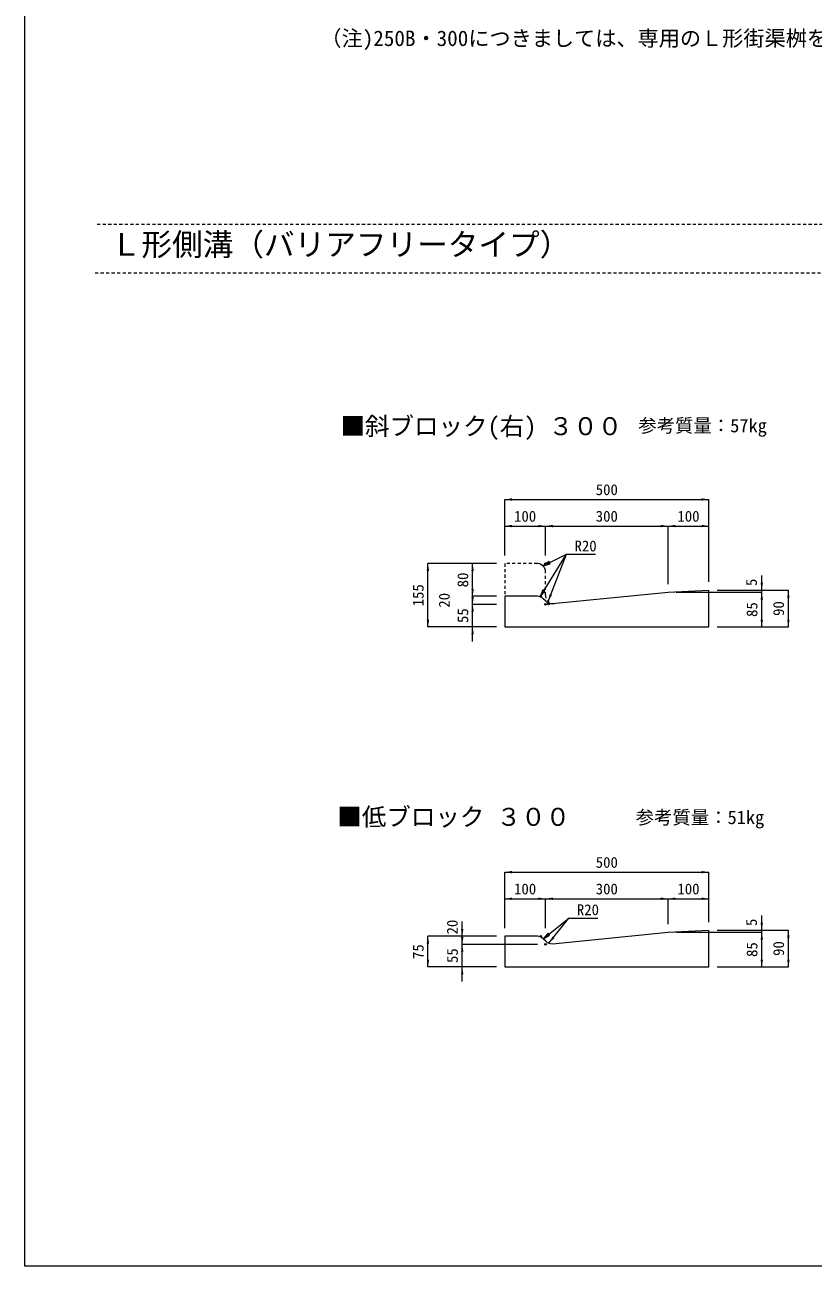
# Model space of a CAD drawing. Units: millimetres at full size, sheet at 1:10; some dimension numbers follow another scale. Extents: x 763 to 9194, y 33652 to 39783.
# Drawn here: x 763 to 2693, y 33652 to 36692 of the extents above; entities that cross this region are included whole.
import ezdxf
from ezdxf.enums import TextEntityAlignment as Align

# ---------------------------------------------------------------- set-up
doc = ezdxf.new("R2010")
doc.units = ezdxf.units.MM
doc.header["$LTSCALE"] = 10
doc.linetypes.add('USER1', pattern=[1.35, 0.75, -0.6])
for name, color, linetype, lineweight in [('(0-0)', 2, 'Continuous', 13), ('0_2', 7, 'Continuous', 20), ('寸法線', 7, 'Continuous', 9), ('引出線', 4, 'Continuous', 9), ('本体', 2, 'Continuous', 20), ('枠', 5, 'Continuous', 5), ('補助線', 8, 'Continuous', 13)]:
    doc.layers.add(name, color=color, linetype=linetype, lineweight=lineweight)
doc.styles.add('ＭＳ ゴシック', font='')
doc.styles.get('ＭＳ ゴシック').set_extended_font_data('MS Gothic')

# ---------------------------------------------------------------- blocks, each defined once
blk = doc.blocks.new('filled_arrow')
at = {"color": 0, "linetype": 'Continuous', "lineweight": -2}
blk.add_solid([(7.5, 1.25), (0, 0), (7.5, -1.25)], dxfattribs=at)

msp = doc.modelspace()

# ---------------------------------------------------------------- hatches: boundary and pattern name
at = {"layer": '引出線'}
for points in [[(2032.03, 35366.91), (2049.47, 35372.29), (2046.78, 35377.65)], [(2024.53, 35291.35), (2036.55, 35305.08), (2031.45, 35308.23)], [(2032.04, 34454.17), (2047.92, 34463.16), (2044.15, 34467.82)]]:
    msp.add_hatch(color=256, dxfattribs=at).paths.add_polyline_path(points)

# ---------------------------------------------------------------- linework, layer by layer
at = {"layer": '(0-0)', "color": 7, "linetype": 'USER1', "lineweight": 9}
for p, q in [((4511.96, 36202.96), (935.19, 36202.96)), ((935.19, 36084.42), (4511.96, 36084.42))]:
    msp.add_line(p, q, dxfattribs=at)
at = {"layer": '(0-0)'}
for p, q in [((1945.6, 35292.48), (1937.9, 35292.48)), ((1945.6, 34460.03), (1937.9, 34460.03))]:
    msp.add_line(p, q, dxfattribs=at)
at = {"layer": '寸法線'}
for p, q in [((1937.9, 35529.51), (2437.9, 35529.51)), ((1937.9, 35392.48), (1937.9, 35529.51)), ((2437.9, 35327.48), (2437.9, 35529.51)), ((1937.9, 35464.42), (2037.89, 35464.42)), ((1937.9, 35392.48), (1937.9, 35464.42)), ((2037.89, 35392.48), (2037.89, 35464.42)), ((2037.89, 35464.42), (2337.9, 35464.42)), ((2037.89, 35392.48), (2037.89, 35464.42)), ((2337.9, 35322.48), (2337.9, 35464.42)), ((2337.9, 35464.42), (2437.9, 35464.42)), ((2337.9, 35322.48), (2337.9, 35464.42)), ((2437.9, 35327.48), (2437.9, 35464.42)), ((1750.08, 35217.48), (1750.08, 35372.48)), ((1917.9, 35372.48), (1750.08, 35372.48)), ((1859.34, 35292.48), (1859.34, 35372.48)), ((1917.9, 35372.48), (1859.34, 35372.48)), ((1859.34, 35236.78), (1859.34, 35328.48)), ((2567.3, 35266.48), (2567.3, 35343.48)), ((1859.34, 35181.48), (1859.34, 35308.78)), ((1917.9, 35292.48), (1859.34, 35292.48)), ((1917.9, 35292.48), (1859.34, 35292.48)), ((2357.9, 35302.48), (2567.3, 35302.48)), ((2357.9, 35302.48), (2567.3, 35302.48)), ((2457.9, 35307.48), (2632.45, 35307.48)), ((2457.9, 35307.48), (2567.3, 35307.48)), ((2567.3, 35217.48), (2567.3, 35302.48)), ((2632.45, 35217.48), (2632.45, 35307.48)), ((1917.9, 35272.78), (1859.34, 35272.78)), ((1917.9, 35272.78), (1859.34, 35272.78)), ((1917.9, 35217.48), (1750.08, 35217.48)), ((1917.9, 35217.48), (1859.34, 35217.48)), ((2457.9, 35217.48), (2567.3, 35217.48)), ((2457.9, 35217.48), (2632.45, 35217.48)), ((1937.9, 34617.06), (2437.9, 34617.06)), ((1937.9, 34480.03), (1937.9, 34617.06)), ((2437.9, 34495.03), (2437.9, 34617.06)), ((1937.9, 34551.97), (2037.89, 34551.97)), ((1937.9, 34480.03), (1937.9, 34551.97)), ((2037.89, 34480.03), (2037.89, 34551.97)), ((2037.89, 34551.97), (2337.9, 34551.97)), ((2037.89, 34480.03), (2037.89, 34551.97)), ((2337.9, 34490.03), (2337.9, 34551.97)), ((2337.9, 34551.97), (2437.9, 34551.97)), ((2337.9, 34490.03), (2337.9, 34551.97)), ((2437.9, 34495.03), (2437.9, 34551.97)), ((1833.92, 34404.33), (1833.92, 34496.03)), ((2567.3, 34434.03), (2567.3, 34511.03)), ((1833.92, 34349.03), (1833.92, 34476.33)), ((2357.9, 34470.03), (2567.3, 34470.03)), ((2357.9, 34470.03), (2567.3, 34470.03)), ((2457.9, 34475.03), (2632.45, 34475.03)), ((2457.9, 34475.03), (2567.3, 34475.03)), ((2567.3, 34385.03), (2567.3, 34470.03)), ((2632.45, 34385.03), (2632.45, 34475.03)), ((1750.08, 34385.03), (1750.08, 34460.03)), ((1917.9, 34460.03), (1750.08, 34460.03)), ((1917.9, 34460.03), (1833.92, 34460.03)), ((2017.89, 34440.33), (1833.92, 34440.33)), ((2017.89, 34440.33), (1833.92, 34440.33)), ((1917.9, 34385.03), (1750.08, 34385.03)), ((1917.9, 34385.03), (1833.92, 34385.03)), ((2457.9, 34385.03), (2567.3, 34385.03)), ((2457.9, 34385.03), (2632.45, 34385.03))]:
    msp.add_line(p, q, dxfattribs=at)
at = {"layer": '引出線'}
for p, q in [((2024.53, 35291.35), (2088.85, 35395.38)), ((2032.03, 35366.91), (2088.85, 35395.38)), ((2032.04, 34454.17), (2094.55, 34504.71))]:
    msp.add_line(p, q, dxfattribs=at)
for points in [[(2032.03, 35366.91), (2049.47, 35372.29), (2046.78, 35377.65)], [(2024.53, 35291.35), (2036.55, 35305.08), (2031.45, 35308.23)], [(2032.04, 34454.17), (2047.92, 34463.16), (2044.15, 34467.82)]]:
    msp.add_lwpolyline(points, close=True, dxfattribs=at)
for points in [[(2044.47, 35280.03), (2088.85, 35395.38), (2160.3, 35395.38)], [(2045.87, 34443.05), (2094.55, 34504.71), (2166, 34504.71)]]:
    msp.add_lwpolyline(points, dxfattribs=at)
at = {"layer": '本体', "linetype": 'USER1', "lineweight": 9}
for p, q in [((1937.9, 35372.48), (1937.9, 35292.48)), ((2017.9, 35372.48), (1937.9, 35372.48)), ((2037.9, 35294.86), (2037.9, 35352.48))]:
    msp.add_line(p, q, dxfattribs=at)
at = {"layer": '本体'}
for p, q in [((2017.9, 35292.48), (1937.9, 35292.48)), ((1937.9, 35292.48), (1937.9, 35217.48)), ((2017.9, 35292.48), (2017.9, 35292.48)), ((2038.47, 35280.19), (2032.04, 35286.62)), ((2054.58, 35274.43), (2337.9, 35302.48)), ((2337.9, 35302.48), (2437.9, 35307.48)), ((2437.9, 35217.48), (2437.9, 35307.48)), ((1937.9, 35217.48), (2437.9, 35217.48)), ((2054.58, 34441.98), (2337.9, 34470.03)), ((2337.9, 34470.03), (2437.9, 34475.03)), ((2437.9, 34385.03), (2437.9, 34475.03)), ((1937.9, 34460.03), (1937.9, 34385.03)), ((2017.9, 34460.03), (1937.9, 34460.03)), ((2038.47, 34447.74), (2032.04, 34454.17)), ((1937.9, 34385.03), (2437.9, 34385.03))]:
    msp.add_line(p, q, dxfattribs=at)
at = {"layer": '本体', "lineweight": 9}
msp.add_arc((2017.9, 35352.48), 20, 0, 90, dxfattribs=at)
at = {"layer": '本体'}
for centre, start, end in [((2017.9, 35272.48), 45, 90), ((2052.61, 35294.33), 225, 275.65369), ((2017.9, 34440.03), 44.99688, 90), ((2052.61, 34461.89), 224.99688, 275.65364)]:
    msp.add_arc(centre, 20, start, end, dxfattribs=at)
at = {"layer": '本体', "linetype": 'USER1'}
msp.add_arc((2057.9, 35294.86), 20, 180, 275.65369, dxfattribs=at)
at = {"layer": '枠', "lineweight": 13}
for p, q in [((763.14, 33652.41), (763.14, 39252.41)), ((4623.14, 33652.41), (763.14, 33652.41))]:
    msp.add_line(p, q, dxfattribs=at)
at = {"layer": '補助線'}
for centre in [(2037.9, 35372.48), (2026.18, 35292.48), (2037.9, 35272.78), (2045.16, 35273.5), (2026.18, 34460.03), (2037.89, 34440.33)]:
    msp.add_circle(centre, 2, dxfattribs=at)

# ---------------------------------------------------------------- block references
at = {"layer": '寸法線', "xscale": 2.4, "yscale": 2.4}
for p in [(1937.9, 35529.51), (1937.9, 35464.42), (2037.89, 35464.42), (2337.9, 35464.42), (1937.9, 34617.06), (1937.9, 34551.97), (2037.89, 34551.97), (2337.9, 34551.97)]:
    msp.add_blockref('filled_arrow', p, dxfattribs=at)
for p, rotation in [((2437.9, 35529.51), 180), ((2037.89, 35464.42), 180), ((2337.9, 35464.42), 180), ((2437.9, 35464.42), 180), ((1750.08, 35372.48), 270), ((1859.34, 35372.48), 270), ((2567.3, 35307.48), 90), ((1859.34, 35292.48), 90), ((1859.34, 35292.48), 90), ((1859.34, 35272.78), 90), ((2567.3, 35302.48), 270), ((2567.3, 35302.48), 270), ((2632.45, 35307.48), 270), ((1859.34, 35272.78), 270), ((1750.08, 35217.48), 90), ((2567.3, 35217.48), 90), ((2632.45, 35217.48), 90), ((1859.34, 35217.48), 270), ((2437.9, 34617.06), 180), ((2037.89, 34551.97), 180), ((2337.9, 34551.97), 180), ((2437.9, 34551.97), 180), ((1833.92, 34460.03), 90), ((2567.3, 34475.03), 90), ((2567.3, 34470.03), 270), ((2567.3, 34470.03), 270), ((2632.45, 34475.03), 270), ((1750.08, 34460.03), 270), ((1833.92, 34440.33), 90), ((1833.92, 34440.33), 270), ((1750.08, 34385.03), 90), ((1833.92, 34385.03), 270), ((2567.3, 34385.03), 90), ((2632.45, 34385.03), 90)]:
    msp.add_blockref('filled_arrow', p, dxfattribs=dict(at, rotation=rotation))
at = {"layer": '引出線', "xscale": 2.4, "yscale": 2.4}
for p, rotation in [((2044.47, 35280.03), 69), ((2045.87, 34443.05), 51.7)]:
    msp.add_blockref('filled_arrow', p, dxfattribs=dict(at, rotation=rotation))

# ---------------------------------------------------------------- texts
at = {"layer": '0_2', "style": 'ＭＳ ゴシック'}
for s, height, p in [('（注)250B・300につきましては、専用のＬ形街渠桝をご使用ください。', 37.98, (1486.74, 36628.25)), ('Ｌ形側溝（バリアフリータイプ）', 54.99, (973.5, 36109.91)), ('■斜ブロック(右) ３００', 43.99, (1535.83, 35673.73)), ('参考質量：57kg', 32.99, (2264.99, 35684.01)), ('■低ブロック ３００', 43.99, (1528.19, 34717.33)), ('参考質量：51kg', 32.99, (2258.58, 34724.85))]:
    msp.add_text(s, height=height, dxfattribs=at).set_placement(p, align=Align.BOTTOM_LEFT)
at = {"layer": '寸法線', "style": 'ＭＳ ゴシック'}
for s, p in [('500', (2187.9, 35553.51)), ('100', (1987.9, 35488.42)), ('300', (2187.9, 35488.42)), ('100', (2387.9, 35488.42)), ('500', (2187.9, 34641.06)), ('100', (1987.9, 34575.97)), ('300', (2187.9, 34575.97)), ('100', (2387.9, 34575.97))]:
    msp.add_text(s, height=26.58, dxfattribs=at).set_placement(p, align=Align.MIDDLE_CENTER)
for s, p in [('80', (1835.34, 35332.48)), ('155', (1726.08, 35294.98)), ('5', (2542.03, 35326.52)), ('20', (1789.92, 35282.63)), ('55', (1835.34, 35245.13)), ('85', (2543.3, 35259.98)), ('90', (2608.45, 35262.48)), ('20', (1809.54, 34482.63)), ('5', (2542.03, 34494.07)), ('75', (1726.08, 34422.53)), ('85', (2543.3, 34427.53)), ('90', (2608.45, 34430.03)), ('55', (1809.92, 34412.68))]:
    msp.add_text(s, height=26.58, rotation=90, dxfattribs=at).set_placement(p, align=Align.MIDDLE_CENTER)
at = {"layer": '引出線', "style": 'ＭＳ ゴシック'}
for p in [(2108.85, 35428.98), (2114.55, 34538.31)]:
    msp.add_text('R20', height=26.58, dxfattribs=at).set_placement(p, align=Align.TOP_LEFT)

doc.saveas('drawing.dxf')
